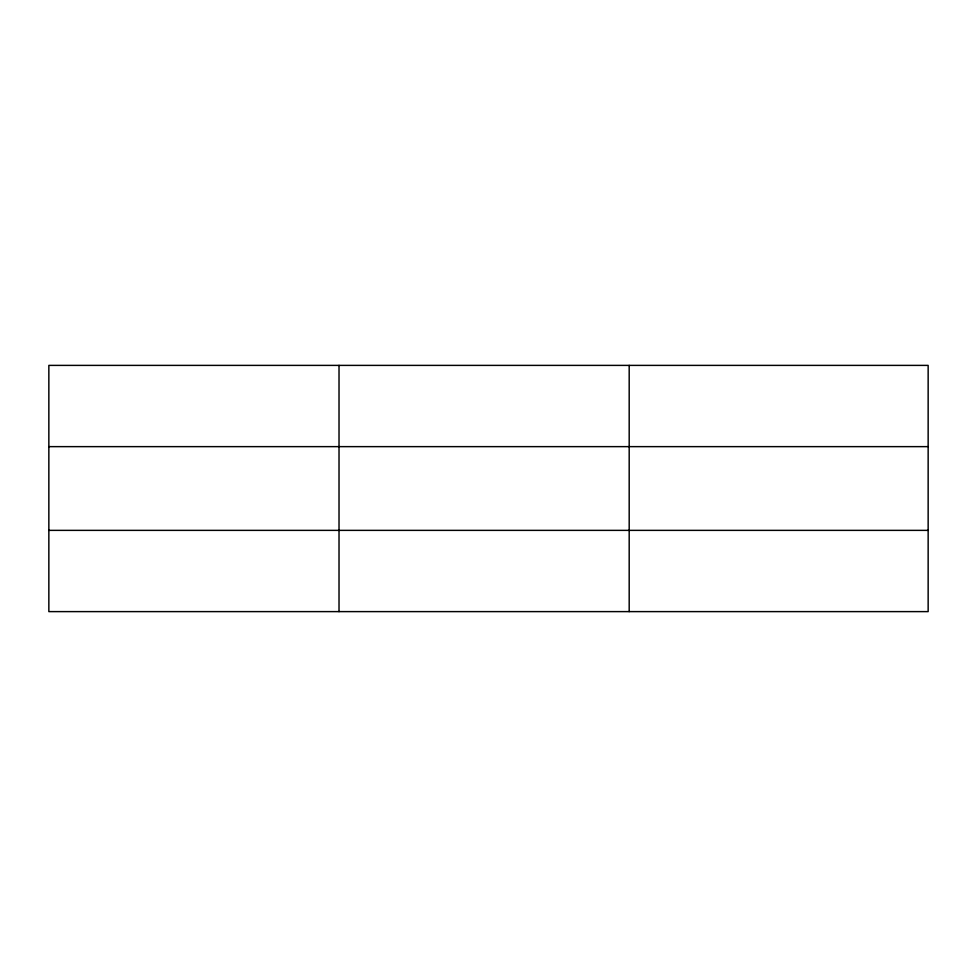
<?xml version="1.0" encoding="UTF-8"?>
<svg xmlns="http://www.w3.org/2000/svg" width="977" height="977" viewBox="0 0 977 977"><rect width="100%" height="100%" fill="white"/><g stroke="black" fill="none" stroke-linecap="round" stroke-linejoin="round"><path stroke-width="1.47" d="M339.019 365.386L339.019 611.614M629.188 365.386L629.188 611.614M928.15 446.636L928.15 365.386L48.85 365.386L48.85 611.614L928.15 611.614L928.15 446.636L48.85 446.636M48.85 530.364L928.15 530.364"/></g></svg>
